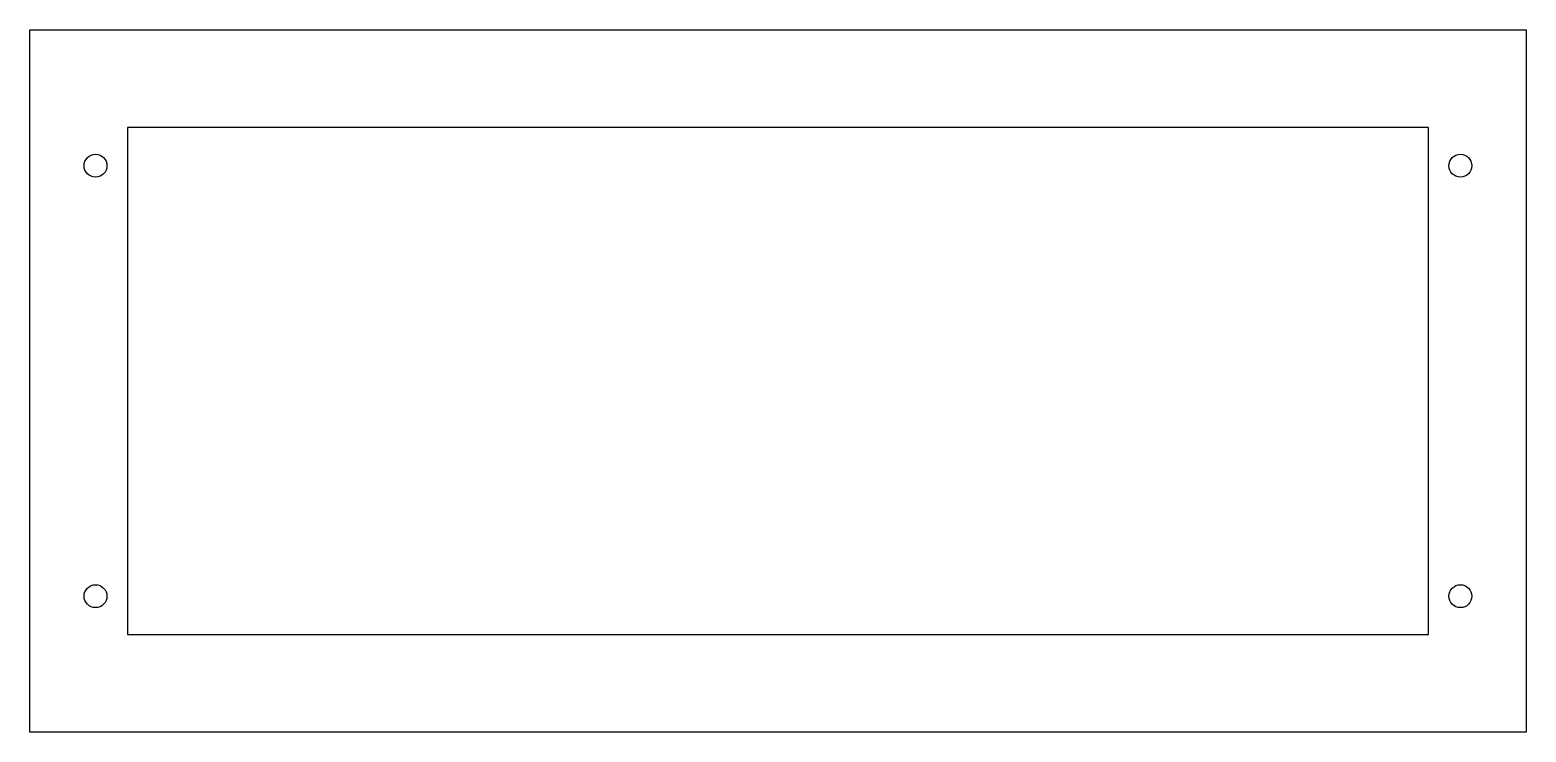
# Model space of a CAD drawing. Header units: millimetres. Extents: x -173 to 23, y -132 to -40.
import ezdxf

# ---------------------------------------------------------------- set-up
doc = ezdxf.new("R2010")
doc.units = ezdxf.units.MM
doc.layers.get('0').update_dxf_attribs({"linetype": 'CONTINUOUS'})

msp = doc.modelspace()

# ---------------------------------------------------------------- linework, layer by layer
for points in [[(-172.61, -39.57), (23.39, -39.57), (23.39, -131.57), (-172.61, -131.57)], [(-159.81, -52.37), (-159.81, -118.77), (10.59, -118.77), (10.59, -52.37)]]:
    msp.add_lwpolyline(points, close=True)
for centre in [(-164.01, -57.37), (14.79, -57.37), (-164.01, -113.77), (14.79, -113.77)]:
    msp.add_circle(centre, 1.5)

doc.saveas('drawing.dxf')
